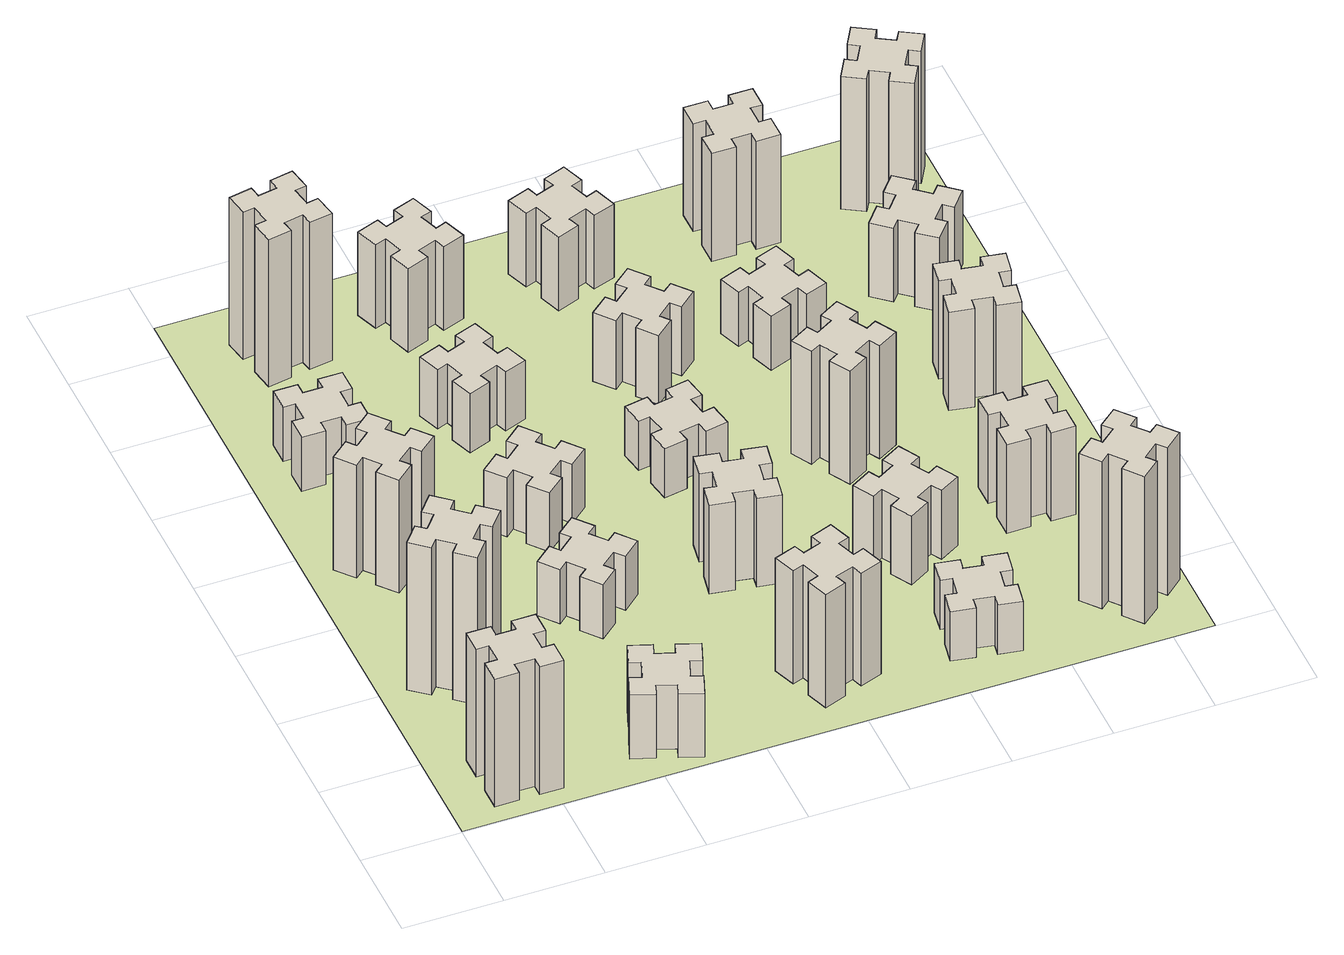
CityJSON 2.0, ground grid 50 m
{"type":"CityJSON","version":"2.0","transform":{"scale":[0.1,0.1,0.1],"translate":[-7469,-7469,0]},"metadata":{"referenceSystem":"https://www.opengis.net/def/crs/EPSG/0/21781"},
"CityObjects":{
"building1":{"type":"Building","attributes":{"class":"1000","function":"1000","usage":"1000","yearOfConstruction":2016,"roofType":"1000","measuredHeight":78,"storeysAboveGround":30,"storeysBelowGround":0},"geometry":[{"type":"Solid","lod":"1","boundaries":[[[[0,1,2,3,4,5,6,7,8,9,10,11,12,13,14,15,16,17,18,19]],[[17,16,20,21]],[[16,15,22,20]],[[15,14,23,22]],[[14,13,24,23]],[[13,12,25,24]],[[12,11,26,25]],[[11,10,27,26]],[[10,9,28,27]],[[9,8,29,28]],[[8,7,30,29]],[[7,6,31,30]],[[6,5,32,31]],[[5,4,33,32]],[[4,3,34,33]],[[3,2,35,34]],[[2,1,36,35]],[[1,0,37,36]],[[0,19,38,37]],[[19,18,39,38]],[[18,17,21,39]],[[24,25,26,27,28,29,30,31,32,33,34,35,36,37,38,39,21,20,22,23]]]]}]},
"building2":{"type":"Building","attributes":{"class":"1000","function":"1000","usage":"1000","yearOfConstruction":2016,"roofType":"1000","measuredHeight":90,"storeysAboveGround":30,"storeysBelowGround":0},"geometry":[{"type":"Solid","lod":"1","boundaries":[[[[40,41,42,43,44,45,46,47,48,49,50,51,52,53,54,55,56,57,58,59]],[[57,56,60,61]],[[56,55,62,60]],[[55,54,63,62]],[[54,53,64,63]],[[53,52,65,64]],[[52,51,66,65]],[[51,50,67,66]],[[50,49,68,67]],[[49,48,69,68]],[[48,47,70,69]],[[47,46,71,70]],[[46,45,72,71]],[[45,44,73,72]],[[44,43,74,73]],[[43,42,75,74]],[[42,41,76,75]],[[41,40,77,76]],[[40,59,78,77]],[[59,58,79,78]],[[58,57,61,79]],[[64,65,66,67,68,69,70,71,72,73,74,75,76,77,78,79,61,60,62,63]]]]}]},
"building3":{"type":"Building","attributes":{"class":"1000","function":"1000","usage":"1000","yearOfConstruction":2016,"roofType":"1000","measuredHeight":69,"storeysAboveGround":30,"storeysBelowGround":0},"geometry":[{"type":"Solid","lod":"1","boundaries":[[[[80,81,82,83,84,85,86,87,88,89,90,91,92,93,94,95,96,97,98,99]],[[97,96,100,101]],[[96,95,102,100]],[[95,94,103,102]],[[94,93,104,103]],[[93,92,105,104]],[[92,91,106,105]],[[91,90,107,106]],[[90,89,108,107]],[[89,88,109,108]],[[88,87,110,109]],[[87,86,111,110]],[[86,85,112,111]],[[85,84,113,112]],[[84,83,114,113]],[[83,82,115,114]],[[82,81,116,115]],[[81,80,117,116]],[[80,99,118,117]],[[99,98,119,118]],[[98,97,101,119]],[[104,105,106,107,108,109,110,111,112,113,114,115,116,117,118,119,101,100,102,103]]]]}]},
"building4":{"type":"Building","attributes":{"class":"1000","function":"1000","usage":"1000","yearOfConstruction":2016,"roofType":"1000","measuredHeight":33,"storeysAboveGround":30,"storeysBelowGround":0},"geometry":[{"type":"Solid","lod":"1","boundaries":[[[[120,121,122,123,124,125,126,127,128,129,130,131,132,133,134,135,136,137,138,139]],[[137,136,140,141]],[[136,135,142,140]],[[135,134,143,142]],[[134,133,144,143]],[[133,132,145,144]],[[132,131,146,145]],[[131,130,147,146]],[[130,129,148,147]],[[129,128,149,148]],[[128,127,150,149]],[[127,126,151,150]],[[126,125,152,151]],[[125,124,153,152]],[[124,123,154,153]],[[123,122,155,154]],[[122,121,156,155]],[[121,120,157,156]],[[120,139,158,157]],[[139,138,159,158]],[[138,137,141,159]],[[144,145,146,147,148,149,150,151,152,153,154,155,156,157,158,159,141,140,142,143]]]]}]},
"building5":{"type":"Building","attributes":{"class":"1000","function":"1000","usage":"1000","yearOfConstruction":2016,"roofType":"1000","measuredHeight":39,"storeysAboveGround":30,"storeysBelowGround":0},"geometry":[{"type":"Solid","lod":"1","boundaries":[[[[160,161,162,163,164,165,166,167,168,169,170,171,172,173,174,175,176,177,178,179]],[[177,176,180,181]],[[176,175,182,180]],[[175,174,183,182]],[[174,173,184,183]],[[173,172,185,184]],[[172,171,186,185]],[[171,170,187,186]],[[170,169,188,187]],[[169,168,189,188]],[[168,167,190,189]],[[167,166,191,190]],[[166,165,192,191]],[[165,164,193,192]],[[164,163,194,193]],[[163,162,195,194]],[[162,161,196,195]],[[161,160,197,196]],[[160,179,198,197]],[[179,178,199,198]],[[178,177,181,199]],[[184,185,186,187,188,189,190,191,192,193,194,195,196,197,198,199,181,180,182,183]]]]}]},
"building6":{"type":"Building","attributes":{"class":"1000","function":"1000","usage":"1000","yearOfConstruction":2016,"roofType":"1000","measuredHeight":90,"storeysAboveGround":30,"storeysBelowGround":0},"geometry":[{"type":"Solid","lod":"1","boundaries":[[[[200,201,202,203,204,205,206,207,208,209,210,211,212,213,214,215,216,217,218,219]],[[217,216,220,221]],[[216,215,222,220]],[[215,214,223,222]],[[214,213,224,223]],[[213,212,225,224]],[[212,211,226,225]],[[211,210,227,226]],[[210,209,228,227]],[[209,208,229,228]],[[208,207,230,229]],[[207,206,231,230]],[[206,205,232,231]],[[205,204,233,232]],[[204,203,234,233]],[[203,202,235,234]],[[202,201,236,235]],[[201,200,237,236]],[[200,219,238,237]],[[219,218,239,238]],[[218,217,221,239]],[[224,225,226,227,228,229,230,231,232,233,234,235,236,237,238,239,221,220,222,223]]]]}]},
"building7":{"type":"Building","attributes":{"class":"1000","function":"1000","usage":"1000","yearOfConstruction":2016,"roofType":"1000","measuredHeight":33,"storeysAboveGround":30,"storeysBelowGround":0},"geometry":[{"type":"Solid","lod":"1","boundaries":[[[[240,241,242,243,244,245,246,247,248,249,250,251,252,253,254,255,256,257,258,259]],[[257,256,260,261]],[[256,255,262,260]],[[255,254,263,262]],[[254,253,264,263]],[[253,252,265,264]],[[252,251,266,265]],[[251,250,267,266]],[[250,249,268,267]],[[249,248,269,268]],[[248,247,270,269]],[[247,246,271,270]],[[246,245,272,271]],[[245,244,273,272]],[[244,243,274,273]],[[243,242,275,274]],[[242,241,276,275]],[[241,240,277,276]],[[240,259,278,277]],[[259,258,279,278]],[[258,257,261,279]],[[264,265,266,267,268,269,270,271,272,273,274,275,276,277,278,279,261,260,262,263]]]]}]},
"building8":{"type":"Building","attributes":{"class":"1000","function":"1000","usage":"1000","yearOfConstruction":2016,"roofType":"1000","measuredHeight":36,"storeysAboveGround":30,"storeysBelowGround":0},"geometry":[{"type":"Solid","lod":"1","boundaries":[[[[280,281,282,283,284,285,286,287,288,289,290,291,292,293,294,295,296,297,298,299]],[[297,296,300,301]],[[296,295,302,300]],[[295,294,303,302]],[[294,293,304,303]],[[293,292,305,304]],[[292,291,306,305]],[[291,290,307,306]],[[290,289,308,307]],[[289,288,309,308]],[[288,287,310,309]],[[287,286,311,310]],[[286,285,312,311]],[[285,284,313,312]],[[284,283,314,313]],[[283,282,315,314]],[[282,281,316,315]],[[281,280,317,316]],[[280,299,318,317]],[[299,298,319,318]],[[298,297,301,319]],[[304,305,306,307,308,309,310,311,312,313,314,315,316,317,318,319,301,300,302,303]]]]}]},
"building9":{"type":"Building","attributes":{"class":"1000","function":"1000","usage":"1000","yearOfConstruction":2016,"roofType":"1000","measuredHeight":36,"storeysAboveGround":30,"storeysBelowGround":0},"geometry":[{"type":"Solid","lod":"1","boundaries":[[[[320,321,322,323,324,325,326,327,328,329,330,331,332,333,334,335,336,337,338,339]],[[337,336,340,341]],[[336,335,342,340]],[[335,334,343,342]],[[334,333,344,343]],[[333,332,345,344]],[[332,331,346,345]],[[331,330,347,346]],[[330,329,348,347]],[[329,328,349,348]],[[328,327,350,349]],[[327,326,351,350]],[[326,325,352,351]],[[325,324,353,352]],[[324,323,354,353]],[[323,322,355,354]],[[322,321,356,355]],[[321,320,357,356]],[[320,339,358,357]],[[339,338,359,358]],[[338,337,341,359]],[[344,345,346,347,348,349,350,351,352,353,354,355,356,357,358,359,341,340,342,343]]]]}]},
"building10":{"type":"Building","attributes":{"class":"1000","function":"1000","usage":"1000","yearOfConstruction":2016,"roofType":"1000","measuredHeight":69,"storeysAboveGround":30,"storeysBelowGround":0},"geometry":[{"type":"Solid","lod":"1","boundaries":[[[[360,361,362,363,364,365,366,367,368,369,370,371,372,373,374,375,376,377,378,379]],[[377,376,380,381]],[[376,375,382,380]],[[375,374,383,382]],[[374,373,384,383]],[[373,372,385,384]],[[372,371,386,385]],[[371,370,387,386]],[[370,369,388,387]],[[369,368,389,388]],[[368,367,390,389]],[[367,366,391,390]],[[366,365,392,391]],[[365,364,393,392]],[[364,363,394,393]],[[363,362,395,394]],[[362,361,396,395]],[[361,360,397,396]],[[360,379,398,397]],[[379,378,399,398]],[[378,377,381,399]],[[384,385,386,387,388,389,390,391,392,393,394,395,396,397,398,399,381,380,382,383]]]]}]},
"building11":{"type":"Building","attributes":{"class":"1000","function":"1000","usage":"1000","yearOfConstruction":2016,"roofType":"1000","measuredHeight":51,"storeysAboveGround":30,"storeysBelowGround":0},"geometry":[{"type":"Solid","lod":"1","boundaries":[[[[400,401,402,403,404,405,406,407,408,409,410,411,412,413,414,415,416,417,418,419]],[[417,416,420,421]],[[416,415,422,420]],[[415,414,423,422]],[[414,413,424,423]],[[413,412,425,424]],[[412,411,426,425]],[[411,410,427,426]],[[410,409,428,427]],[[409,408,429,428]],[[408,407,430,429]],[[407,406,431,430]],[[406,405,432,431]],[[405,404,433,432]],[[404,403,434,433]],[[403,402,435,434]],[[402,401,436,435]],[[401,400,437,436]],[[400,419,438,437]],[[419,418,439,438]],[[418,417,421,439]],[[424,425,426,427,428,429,430,431,432,433,434,435,436,437,438,439,421,420,422,423]]]]}]},
"building12":{"type":"Building","attributes":{"class":"1000","function":"1000","usage":"1000","yearOfConstruction":2016,"roofType":"1000","measuredHeight":54,"storeysAboveGround":30,"storeysBelowGround":0},"geometry":[{"type":"Solid","lod":"1","boundaries":[[[[440,441,442,443,444,445,446,447,448,449,450,451,452,453,454,455,456,457,458,459]],[[457,456,460,461]],[[456,455,462,460]],[[455,454,463,462]],[[454,453,464,463]],[[453,452,465,464]],[[452,451,466,465]],[[451,450,467,466]],[[450,449,468,467]],[[449,448,469,468]],[[448,447,470,469]],[[447,446,471,470]],[[446,445,472,471]],[[445,444,473,472]],[[444,443,474,473]],[[443,442,475,474]],[[442,441,476,475]],[[441,440,477,476]],[[440,459,478,477]],[[459,458,479,478]],[[458,457,461,479]],[[464,465,466,467,468,469,470,471,472,473,474,475,476,477,478,479,461,460,462,463]]]]}]},
"building13":{"type":"Building","attributes":{"class":"1000","function":"1000","usage":"1000","yearOfConstruction":2016,"roofType":"1000","measuredHeight":30,"storeysAboveGround":30,"storeysBelowGround":0},"geometry":[{"type":"Solid","lod":"1","boundaries":[[[[480,481,482,483,484,485,486,487,488,489,490,491,492,493,494,495,496,497,498,499]],[[497,496,500,501]],[[496,495,502,500]],[[495,494,503,502]],[[494,493,504,503]],[[493,492,505,504]],[[492,491,506,505]],[[491,490,507,506]],[[490,489,508,507]],[[489,488,509,508]],[[488,487,510,509]],[[487,486,511,510]],[[486,485,512,511]],[[485,484,513,512]],[[484,483,514,513]],[[483,482,515,514]],[[482,481,516,515]],[[481,480,517,516]],[[480,499,518,517]],[[499,498,519,518]],[[498,497,501,519]],[[504,505,506,507,508,509,510,511,512,513,514,515,516,517,518,519,501,500,502,503]]]]}]},
"building14":{"type":"Building","attributes":{"class":"1000","function":"1000","usage":"1000","yearOfConstruction":2016,"roofType":"1000","measuredHeight":42,"storeysAboveGround":30,"storeysBelowGround":0},"geometry":[{"type":"Solid","lod":"1","boundaries":[[[[520,521,522,523,524,525,526,527,528,529,530,531,532,533,534,535,536,537,538,539]],[[537,536,540,541]],[[536,535,542,540]],[[535,534,543,542]],[[534,533,544,543]],[[533,532,545,544]],[[532,531,546,545]],[[531,530,547,546]],[[530,529,548,547]],[[529,528,549,548]],[[528,527,550,549]],[[527,526,551,550]],[[526,525,552,551]],[[525,524,553,552]],[[524,523,554,553]],[[523,522,555,554]],[[522,521,556,555]],[[521,520,557,556]],[[520,539,558,557]],[[539,538,559,558]],[[538,537,541,559]],[[544,545,546,547,548,549,550,551,552,553,554,555,556,557,558,559,541,540,542,543]]]]}]},
"building15":{"type":"Building","attributes":{"class":"1000","function":"1000","usage":"1000","yearOfConstruction":2016,"roofType":"1000","measuredHeight":30,"storeysAboveGround":30,"storeysBelowGround":0},"geometry":[{"type":"Solid","lod":"1","boundaries":[[[[560,561,562,563,564,565,566,567,568,569,570,571,572,573,574,575,576,577,578,579]],[[577,576,580,581]],[[576,575,582,580]],[[575,574,583,582]],[[574,573,584,583]],[[573,572,585,584]],[[572,571,586,585]],[[571,570,587,586]],[[570,569,588,587]],[[569,568,589,588]],[[568,567,590,589]],[[567,566,591,590]],[[566,565,592,591]],[[565,564,593,592]],[[564,563,594,593]],[[563,562,595,594]],[[562,561,596,595]],[[561,560,597,596]],[[560,579,598,597]],[[579,578,599,598]],[[578,577,581,599]],[[584,585,586,587,588,589,590,591,592,593,594,595,596,597,598,599,581,580,582,583]]]]}]},
"building16":{"type":"Building","attributes":{"class":"1000","function":"1000","usage":"1000","yearOfConstruction":2016,"roofType":"1000","measuredHeight":45,"storeysAboveGround":30,"storeysBelowGround":0},"geometry":[{"type":"Solid","lod":"1","boundaries":[[[[600,601,602,603,604,605,606,607,608,609,610,611,612,613,614,615,616,617,618,619]],[[617,616,620,621]],[[616,615,622,620]],[[615,614,623,622]],[[614,613,624,623]],[[613,612,625,624]],[[612,611,626,625]],[[611,610,627,626]],[[610,609,628,627]],[[609,608,629,628]],[[608,607,630,629]],[[607,606,631,630]],[[606,605,632,631]],[[605,604,633,632]],[[604,603,634,633]],[[603,602,635,634]],[[602,601,636,635]],[[601,600,637,636]],[[600,619,638,637]],[[619,618,639,638]],[[618,617,621,639]],[[624,625,626,627,628,629,630,631,632,633,634,635,636,637,638,639,621,620,622,623]]]]}]},
"building17":{"type":"Building","attributes":{"class":"1000","function":"1000","usage":"1000","yearOfConstruction":2016,"roofType":"1000","measuredHeight":42,"storeysAboveGround":30,"storeysBelowGround":0},"geometry":[{"type":"Solid","lod":"1","boundaries":[[[[640,641,642,643,644,645,646,647,648,649,650,651,652,653,654,655,656,657,658,659]],[[657,656,660,661]],[[656,655,662,660]],[[655,654,663,662]],[[654,653,664,663]],[[653,652,665,664]],[[652,651,666,665]],[[651,650,667,666]],[[650,649,668,667]],[[649,648,669,668]],[[648,647,670,669]],[[647,646,671,670]],[[646,645,672,671]],[[645,644,673,672]],[[644,643,674,673]],[[643,642,675,674]],[[642,641,676,675]],[[641,640,677,676]],[[640,659,678,677]],[[659,658,679,678]],[[658,657,661,679]],[[664,665,666,667,668,669,670,671,672,673,674,675,676,677,678,679,661,660,662,663]]]]}]},
"building18":{"type":"Building","attributes":{"class":"1000","function":"1000","usage":"1000","yearOfConstruction":2016,"roofType":"1000","measuredHeight":69,"storeysAboveGround":30,"storeysBelowGround":0},"geometry":[{"type":"Solid","lod":"1","boundaries":[[[[680,681,682,683,684,685,686,687,688,689,690,691,692,693,694,695,696,697,698,699]],[[697,696,700,701]],[[696,695,702,700]],[[695,694,703,702]],[[694,693,704,703]],[[693,692,705,704]],[[692,691,706,705]],[[691,690,707,706]],[[690,689,708,707]],[[689,688,709,708]],[[688,687,710,709]],[[687,686,711,710]],[[686,685,712,711]],[[685,684,713,712]],[[684,683,714,713]],[[683,682,715,714]],[[682,681,716,715]],[[681,680,717,716]],[[680,699,718,717]],[[699,698,719,718]],[[698,697,701,719]],[[704,705,706,707,708,709,710,711,712,713,714,715,716,717,718,719,701,700,702,703]]]]}]},
"building19":{"type":"Building","attributes":{"class":"1000","function":"1000","usage":"1000","yearOfConstruction":2016,"roofType":"1000","measuredHeight":33,"storeysAboveGround":30,"storeysBelowGround":0},"geometry":[{"type":"Solid","lod":"1","boundaries":[[[[720,721,722,723,724,725,726,727,728,729,730,731,732,733,734,735,736,737,738,739]],[[737,736,740,741]],[[736,735,742,740]],[[735,734,743,742]],[[734,733,744,743]],[[733,732,745,744]],[[732,731,746,745]],[[731,730,747,746]],[[730,729,748,747]],[[729,728,749,748]],[[728,727,750,749]],[[727,726,751,750]],[[726,725,752,751]],[[725,724,753,752]],[[724,723,754,753]],[[723,722,755,754]],[[722,721,756,755]],[[721,720,757,756]],[[720,739,758,757]],[[739,738,759,758]],[[738,737,741,759]],[[744,745,746,747,748,749,750,751,752,753,754,755,756,757,758,759,741,740,742,743]]]]}]},
"building20":{"type":"Building","attributes":{"class":"1000","function":"1000","usage":"1000","yearOfConstruction":2016,"roofType":"1000","measuredHeight":90,"storeysAboveGround":30,"storeysBelowGround":0},"geometry":[{"type":"Solid","lod":"1","boundaries":[[[[760,761,762,763,764,765,766,767,768,769,770,771,772,773,774,775,776,777,778,779]],[[777,776,780,781]],[[776,775,782,780]],[[775,774,783,782]],[[774,773,784,783]],[[773,772,785,784]],[[772,771,786,785]],[[771,770,787,786]],[[770,769,788,787]],[[769,768,789,788]],[[768,767,790,789]],[[767,766,791,790]],[[766,765,792,791]],[[765,764,793,792]],[[764,763,794,793]],[[763,762,795,794]],[[762,761,796,795]],[[761,760,797,796]],[[760,779,798,797]],[[779,778,799,798]],[[778,777,781,799]],[[784,785,786,787,788,789,790,791,792,793,794,795,796,797,798,799,781,780,782,783]]]]}]},
"building21":{"type":"Building","attributes":{"class":"1000","function":"1000","usage":"1000","yearOfConstruction":2016,"roofType":"1000","measuredHeight":54,"storeysAboveGround":30,"storeysBelowGround":0},"geometry":[{"type":"Solid","lod":"1","boundaries":[[[[800,801,802,803,804,805,806,807,808,809,810,811,812,813,814,815,816,817,818,819]],[[817,816,820,821]],[[816,815,822,820]],[[815,814,823,822]],[[814,813,824,823]],[[813,812,825,824]],[[812,811,826,825]],[[811,810,827,826]],[[810,809,828,827]],[[809,808,829,828]],[[808,807,830,829]],[[807,806,831,830]],[[806,805,832,831]],[[805,804,833,832]],[[804,803,834,833]],[[803,802,835,834]],[[802,801,836,835]],[[801,800,837,836]],[[800,819,838,837]],[[819,818,839,838]],[[818,817,821,839]],[[824,825,826,827,828,829,830,831,832,833,834,835,836,837,838,839,821,820,822,823]]]]}]},
"building22":{"type":"Building","attributes":{"class":"1000","function":"1000","usage":"1000","yearOfConstruction":2016,"roofType":"1000","measuredHeight":66,"storeysAboveGround":30,"storeysBelowGround":0},"geometry":[{"type":"Solid","lod":"1","boundaries":[[[[840,841,842,843,844,845,846,847,848,849,850,851,852,853,854,855,856,857,858,859]],[[857,856,860,861]],[[856,855,862,860]],[[855,854,863,862]],[[854,853,864,863]],[[853,852,865,864]],[[852,851,866,865]],[[851,850,867,866]],[[850,849,868,867]],[[849,848,869,868]],[[848,847,870,869]],[[847,846,871,870]],[[846,845,872,871]],[[845,844,873,872]],[[844,843,874,873]],[[843,842,875,874]],[[842,841,876,875]],[[841,840,877,876]],[[840,859,878,877]],[[859,858,879,878]],[[858,857,861,879]],[[864,865,866,867,868,869,870,871,872,873,874,875,876,877,878,879,861,860,862,863]]]]}]},
"building23":{"type":"Building","attributes":{"class":"1000","function":"1000","usage":"1000","yearOfConstruction":2016,"roofType":"1000","measuredHeight":60,"storeysAboveGround":30,"storeysBelowGround":0},"geometry":[{"type":"Solid","lod":"1","boundaries":[[[[880,881,882,883,884,885,886,887,888,889,890,891,892,893,894,895,896,897,898,899]],[[897,896,900,901]],[[896,895,902,900]],[[895,894,903,902]],[[894,893,904,903]],[[893,892,905,904]],[[892,891,906,905]],[[891,890,907,906]],[[890,889,908,907]],[[889,888,909,908]],[[888,887,910,909]],[[887,886,911,910]],[[886,885,912,911]],[[885,884,913,912]],[[884,883,914,913]],[[883,882,915,914]],[[882,881,916,915]],[[881,880,917,916]],[[880,899,918,917]],[[899,898,919,918]],[[898,897,901,919]],[[904,905,906,907,908,909,910,911,912,913,914,915,916,917,918,919,901,900,902,903]]]]}]},
"building24":{"type":"Building","attributes":{"class":"1000","function":"1000","usage":"1000","yearOfConstruction":2016,"roofType":"1000","measuredHeight":45,"storeysAboveGround":30,"storeysBelowGround":0},"geometry":[{"type":"Solid","lod":"1","boundaries":[[[[920,921,922,923,924,925,926,927,928,929,930,931,932,933,934,935,936,937,938,939]],[[937,936,940,941]],[[936,935,942,940]],[[935,934,943,942]],[[934,933,944,943]],[[933,932,945,944]],[[932,931,946,945]],[[931,930,947,946]],[[930,929,948,947]],[[929,928,949,948]],[[928,927,950,949]],[[927,926,951,950]],[[926,925,952,951]],[[925,924,953,952]],[[924,923,954,953]],[[923,922,955,954]],[[922,921,956,955]],[[921,920,957,956]],[[920,939,958,957]],[[939,938,959,958]],[[938,937,941,959]],[[944,945,946,947,948,949,950,951,952,953,954,955,956,957,958,959,941,940,942,943]]]]}]},
"building25":{"type":"Building","attributes":{"class":"1000","function":"1000","usage":"1000","yearOfConstruction":2016,"roofType":"1000","measuredHeight":81,"storeysAboveGround":30,"storeysBelowGround":0},"geometry":[{"type":"Solid","lod":"1","boundaries":[[[[960,961,962,963,964,965,966,967,968,969,970,971,972,973,974,975,976,977,978,979]],[[977,976,980,981]],[[976,975,982,980]],[[975,974,983,982]],[[974,973,984,983]],[[973,972,985,984]],[[972,971,986,985]],[[971,970,987,986]],[[970,969,988,987]],[[969,968,989,988]],[[968,967,990,989]],[[967,966,991,990]],[[966,965,992,991]],[[965,964,993,992]],[[964,963,994,993]],[[963,962,995,994]],[[962,961,996,995]],[[961,960,997,996]],[[960,979,998,997]],[[979,978,999,998]],[[978,977,981,999]],[[984,985,986,987,988,989,990,991,992,993,994,995,996,997,998,999,981,980,982,983]]]]}]},
"landuse1":{"type":"LandUse","attributes":{"name":"plot1","function":"1010"},"geometry":[{"type":"MultiSurface","lod":"1","boundaries":[[[1000,1001,1002,1003]]]}]}
},
"vertices":[
[265,325,0],[265,225,0],[205,225,0],[205,105,0],[325,105,0],[325,165,0],[425,165,0],[425,105,0],[545,105,0],[545,225,0],[485,225,0],[485,325,0],[545,325,0],[545,445,0],[425,445,0],[425,385,0],[325,385,0],[325,445,0],[205,445,0],[205,325,0],[325,385,780],[325,445,780],[425,385,780],[425,445,780],[545,445,780],[545,325,780],[485,325,780],[485,225,780],[545,225,780],[545,105,780],[425,105,780],[425,165,780],[325,165,780],[325,105,780],[205,105,780],[205,225,780],[265,225,780],[265,325,780],[205,325,780],[205,445,780],
[484,1067,0],[408,1132,0],[446,1178,0],[354,1255,0],[277,1163,0],[323,1124,0],[259,1048,0],[213,1086,0],[136,994,0],[228,917,0],[266,963,0],[343,899,0],[304,853,0],[396,776,0],[473,868,0],[427,906,0],[492,983,0],[538,944,0],[615,1036,0],[523,1113,0],[492,983,900],[538,944,900],[427,906,900],[473,868,900],[396,776,900],[304,853,900],[343,899,900],[266,963,900],[228,917,900],[136,994,900],[213,1086,900],[259,1048,900],[323,1124,900],[277,1163,900],[354,1255,900],[446,1178,900],[408,1132,900],[484,1067,900],[523,1113,900],[615,1036,900],
[492,1888,0],[427,1964,0],[473,2003,0],[396,2095,0],[304,2018,0],[343,1972,0],[266,1907,0],[228,1953,0],[136,1876,0],[213,1784,0],[259,1823,0],[323,1746,0],[277,1708,0],[354,1616,0],[446,1693,0],[408,1739,0],[484,1803,0],[523,1757,0],[615,1834,0],[538,1926,0],[484,1803,690],[523,1757,690],[408,1739,690],[446,1693,690],[354,1616,690],[277,1708,690],[323,1746,690],[259,1823,690],[213,1784,690],[136,1876,690],[228,1953,690],[266,1907,690],[343,1972,690],[304,2018,690],[396,2095,690],[473,2003,690],[427,1964,690],[492,1888,690],[538,1926,690],[615,1834,690],
[485,2545,0],[485,2645,0],[545,2645,0],[545,2765,0],[425,2765,0],[425,2705,0],[325,2705,0],[325,2765,0],[205,2765,0],[205,2645,0],[265,2645,0],[265,2545,0],[205,2545,0],[205,2425,0],[325,2425,0],[325,2485,0],[425,2485,0],[425,2425,0],[545,2425,0],[545,2545,0],[425,2485,330],[425,2425,330],[325,2485,330],[325,2425,330],[205,2425,330],[205,2545,330],[265,2545,330],[265,2645,330],[205,2645,330],[205,2765,330],[325,2765,330],[325,2705,330],[425,2705,330],[425,2765,330],[545,2765,330],[545,2645,330],[485,2645,330],[485,2545,330],[545,2545,330],[545,2425,330],
[1029,360,0],[995,266,0],[939,287,0],[897,174,0],[1010,133,0],[1031,189,0],[1125,155,0],[1104,99,0],[1217,57,0],[1258,170,0],[1202,191,0],[1236,285,0],[1292,264,0],[1333,377,0],[1220,418,0],[1200,362,0],[1106,396,0],[1127,452,0],[1014,493,0],[973,380,0],[1106,396,390],[1127,452,390],[1200,362,390],[1220,418,390],[1333,377,390],[1292,264,390],[1236,285,390],[1202,191,390],[1258,170,390],[1217,57,390],[1104,99,390],[1125,155,390],[1031,189,390],[1010,133,390],[897,174,390],[939,287,390],[995,266,390],[1029,360,390],[973,380,390],[1014,493,390],
[592,3305,0],[575,3404,0],[634,3414,0],[613,3532,0],[495,3511,0],[505,3452,0],[407,3435,0],[397,3494,0],[278,3473,0],[299,3355,0],[358,3365,0],[376,3267,0],[317,3257,0],[337,3138,0],[456,3159,0],[445,3218,0],[544,3236,0],[554,3177,0],[672,3197,0],[651,3316,0],[544,3236,900],[554,3177,900],[445,3218,900],[456,3159,900],[337,3138,900],[317,3257,900],[376,3267,900],[358,3365,900],[299,3355,900],[278,3473,900],[397,3494,900],[407,3435,900],[505,3452,900],[495,3511,900],[613,3532,900],[634,3414,900],[575,3404,900],[592,3305,900],[651,3316,900],[672,3197,900],
[1083,1332,0],[1006,1267,0],[968,1313,0],[876,1236,0],[953,1144,0],[999,1183,0],[1063,1106,0],[1017,1068,0],[1094,976,0],[1186,1053,0],[1148,1099,0],[1224,1163,0],[1263,1117,0],[1355,1194,0],[1278,1286,0],[1232,1248,0],[1167,1324,0],[1213,1363,0],[1136,1455,0],[1044,1378,0],[1167,1324,330],[1213,1363,330],[1232,1248,330],[1278,1286,330],[1355,1194,330],[1263,1117,330],[1224,1163,330],[1148,1099,330],[1186,1053,330],[1094,976,330],[1017,1068,330],[1063,1106,330],[999,1183,330],[953,1144,330],[876,1236,330],[968,1313,330],[1006,1267,330],[1083,1332,330],[1044,1378,330],[1136,1455,330],
[1083,1972,0],[1006,1907,0],[968,1953,0],[876,1876,0],[953,1784,0],[999,1823,0],[1063,1746,0],[1017,1708,0],[1094,1616,0],[1186,1693,0],[1148,1739,0],[1224,1803,0],[1263,1757,0],[1355,1834,0],[1278,1926,0],[1232,1888,0],[1167,1964,0],[1213,2003,0],[1136,2095,0],[1044,2018,0],[1167,1964,360],[1213,2003,360],[1232,1888,360],[1278,1926,360],[1355,1834,360],[1263,1757,360],[1224,1803,360],[1148,1739,360],[1186,1693,360],[1094,1616,360],[1017,1708,360],[1063,1746,360],[999,1823,360],[953,1784,360],[876,1876,360],[968,1953,360],[1006,1907,360],[1083,1972,360],[1044,2018,360],[1136,2095,360],
[1106,2475,0],[1200,2509,0],[1220,2453,0],[1333,2494,0],[1292,2607,0],[1236,2586,0],[1202,2680,0],[1258,2700,0],[1217,2813,0],[1104,2772,0],[1125,2716,0],[1031,2682,0],[1010,2738,0],[897,2697,0],[939,2584,0],[995,2605,0],[1029,2511,0],[973,2490,0],[1014,2377,0],[1127,2419,0],[1029,2511,360],[973,2490,360],[995,2605,360],[939,2584,360],[897,2697,360],[1010,2738,360],[1031,2682,360],[1125,2716,360],[1104,2772,360],[1217,2813,360],[1258,2700,360],[1202,2680,360],[1236,2586,360],[1292,2607,360],[1333,2494,360],[1220,2453,360],[1200,2509,360],[1106,2475,360],[1127,2419,360],[1014,2377,360],
[1965,496,0],[1871,462,0],[1850,518,0],[1737,477,0],[1779,364,0],[1835,385,0],[1869,291,0],[1813,270,0],[1854,157,0],[1967,199,0],[1946,255,0],[2040,289,0],[2060,233,0],[2173,274,0],[2132,387,0],[2076,366,0],[2042,460,0],[2098,480,0],[2057,593,0],[1944,552,0],[2042,460,690],[2098,480,690],[2076,366,690],[2132,387,690],[2173,274,690],[2060,233,690],[2040,289,690],[1946,255,690],[1967,199,690],[1854,157,690],[1813,270,690],[1869,291,690],[1835,385,690],[1779,364,690],[1737,477,690],[1850,518,690],[1871,462,690],[1965,496,690],[1944,552,690],[2057,593,690],
[1125,3456,0],[1031,3422,0],[1010,3478,0],[897,3437,0],[939,3324,0],[995,3345,0],[1029,3251,0],[973,3230,0],[1014,3117,0],[1127,3159,0],[1106,3215,0],[1200,3249,0],[1220,3193,0],[1333,3234,0],[1292,3347,0],[1236,3326,0],[1202,3420,0],[1258,3440,0],[1217,3553,0],[1104,3512,0],[1202,3420,510],[1258,3440,510],[1236,3326,510],[1292,3347,510],[1333,3234,510],[1220,3193,510],[1200,3249,510],[1106,3215,510],[1127,3159,510],[1014,3117,510],[973,3230,510],[1029,3251,510],[995,3345,510],[939,3324,510],[897,3437,510],[1010,3478,510],[1031,3422,510],[1125,3456,510],[1104,3512,510],[1217,3553,510],
[1955,1147,0],[1972,1245,0],[2031,1235,0],[2052,1353,0],[1934,1374,0],[1924,1315,0],[1825,1332,0],[1836,1391,0],[1717,1412,0],[1697,1294,0],[1756,1284,0],[1738,1185,0],[1679,1196,0],[1658,1077,0],[1777,1057,0],[1787,1116,0],[1885,1098,0],[1875,1039,0],[1993,1018,0],[2014,1137,0],[1885,1098,540],[1875,1039,540],[1787,1116,540],[1777,1057,540],[1658,1077,540],[1679,1196,540],[1738,1185,540],[1756,1284,540],[1697,1294,540],[1717,1412,540],[1836,1391,540],[1825,1332,540],[1924,1315,540],[1934,1374,540],[2052,1353,540],[2031,1235,540],[1972,1245,540],[1955,1147,540],[2014,1137,540],[1993,1018,540],
[1972,1925,0],[1955,2024,0],[2014,2034,0],[1993,2152,0],[1875,2131,0],[1885,2072,0],[1787,2055,0],[1777,2114,0],[1658,2093,0],[1679,1975,0],[1738,1985,0],[1756,1887,0],[1697,1877,0],[1717,1758,0],[1836,1779,0],[1825,1838,0],[1924,1856,0],[1934,1797,0],[2052,1817,0],[2031,1936,0],[1924,1856,300],[1934,1797,300],[1825,1838,300],[1836,1779,300],[1717,1758,300],[1697,1877,300],[1756,1887,300],[1738,1985,300],[1679,1975,300],[1658,2093,300],[1777,2114,300],[1787,2055,300],[1885,2072,300],[1875,2131,300],[1993,2152,300],[2014,2034,300],[1955,2024,300],[1972,1925,300],[2031,1936,300],[2052,1817,300],
[1988,2479,0],[2064,2543,0],[2103,2497,0],[2195,2574,0],[2118,2666,0],[2072,2628,0],[2007,2704,0],[2053,2743,0],[1976,2835,0],[1884,2758,0],[1923,2712,0],[1846,2647,0],[1808,2693,0],[1716,2616,0],[1793,2524,0],[1839,2563,0],[1903,2486,0],[1857,2448,0],[1934,2356,0],[2026,2433,0],[1903,2486,420],[1857,2448,420],[1839,2563,420],[1793,2524,420],[1716,2616,420],[1808,2693,420],[1846,2647,420],[1923,2712,420],[1884,2758,420],[1976,2835,420],[2053,2743,420],[2007,2704,420],[2072,2628,420],[2118,2666,420],[2195,2574,420],[2103,2497,420],[2064,2543,420],[1988,2479,420],[2026,2433,420],[1934,2356,420],
[2596,444,0],[2578,345,0],[2519,356,0],[2498,237,0],[2617,217,0],[2627,276,0],[2725,258,0],[2715,199,0],[2833,178,0],[2854,297,0],[2795,307,0],[2812,405,0],[2871,395,0],[2892,513,0],[2774,534,0],[2764,475,0],[2665,492,0],[2676,551,0],[2557,572,0],[2537,454,0],[2665,492,300],[2676,551,300],[2764,475,300],[2774,534,300],[2892,513,300],[2871,395,300],[2812,405,300],[2795,307,300],[2854,297,300],[2833,178,300],[2715,199,300],[2725,258,300],[2627,276,300],[2617,217,300],[2498,237,300],[2519,356,300],[2578,345,300],[2596,444,300],[2537,454,300],[2557,572,300],
[1865,3456,0],[1771,3422,0],[1750,3478,0],[1637,3437,0],[1679,3324,0],[1735,3345,0],[1769,3251,0],[1713,3230,0],[1754,3117,0],[1867,3159,0],[1846,3215,0],[1940,3249,0],[1960,3193,0],[2073,3234,0],[2032,3347,0],[1976,3326,0],[1942,3420,0],[1998,3440,0],[1957,3553,0],[1844,3512,0],[1942,3420,450],[1998,3440,450],[1976,3326,450],[2032,3347,450],[2073,3234,450],[1960,3193,450],[1940,3249,450],[1846,3215,450],[1867,3159,450],[1754,3117,450],[1713,3230,450],[1769,3251,450],[1735,3345,450],[1679,3324,450],[1637,3437,450],[1750,3478,450],[1771,3422,450],[1865,3456,450],[1844,3512,450],[1957,3553,450],
[2584,1136,0],[2497,1086,0],[2467,1138,0],[2363,1078,0],[2423,974,0],[2475,1004,0],[2525,917,0],[2473,887,0],[2533,783,0],[2637,843,0],[2607,895,0],[2694,945,0],[2724,893,0],[2828,953,0],[2768,1057,0],[2716,1027,0],[2666,1114,0],[2718,1144,0],[2658,1248,0],[2554,1188,0],[2666,1114,420],[2718,1144,420],[2716,1027,420],[2768,1057,420],[2828,953,420],[2724,893,420],[2694,945,420],[2607,895,420],[2637,843,420],[2533,783,420],[2473,887,420],[2525,917,420],[2475,1004,420],[2423,974,420],[2363,1078,420],[2467,1138,420],[2497,1086,420],[2584,1136,420],[2554,1188,420],[2658,1248,420],
[2475,1744,0],[2525,1657,0],[2473,1627,0],[2533,1523,0],[2637,1583,0],[2607,1635,0],[2694,1685,0],[2724,1633,0],[2828,1693,0],[2768,1797,0],[2716,1767,0],[2666,1854,0],[2718,1884,0],[2658,1988,0],[2554,1928,0],[2584,1876,0],[2497,1826,0],[2467,1878,0],[2363,1818,0],[2423,1714,0],[2497,1826,690],[2467,1878,690],[2584,1876,690],[2554,1928,690],[2658,1988,690],[2718,1884,690],[2666,1854,690],[2716,1767,690],[2768,1797,690],[2828,1693,690],[2724,1633,690],[2694,1685,690],[2607,1635,690],[2637,1583,690],[2533,1523,690],[2473,1627,690],[2525,1657,690],[2475,1744,690],[2423,1714,690],[2363,1818,690],
[2586,2475,0],[2680,2509,0],[2700,2453,0],[2813,2494,0],[2772,2607,0],[2716,2586,0],[2682,2680,0],[2738,2700,0],[2697,2813,0],[2584,2772,0],[2605,2716,0],[2511,2682,0],[2490,2738,0],[2377,2697,0],[2419,2584,0],[2475,2605,0],[2509,2511,0],[2453,2490,0],[2494,2377,0],[2607,2419,0],[2509,2511,330],[2453,2490,330],[2475,2605,330],[2419,2584,330],[2377,2697,330],[2490,2738,330],[2511,2682,330],[2605,2716,330],[2584,2772,330],[2697,2813,330],[2738,2700,330],[2682,2680,330],[2716,2586,330],[2772,2607,330],[2813,2494,330],[2700,2453,330],[2680,2509,330],[2586,2475,330],[2607,2419,330],[2494,2377,330],
[3468,259,0],[3544,323,0],[3583,277,0],[3675,354,0],[3598,446,0],[3552,408,0],[3487,484,0],[3533,523,0],[3456,615,0],[3364,538,0],[3403,492,0],[3326,427,0],[3288,473,0],[3196,396,0],[3273,304,0],[3319,343,0],[3383,266,0],[3337,228,0],[3414,136,0],[3506,213,0],[3383,266,900],[3337,228,900],[3319,343,900],[3273,304,900],[3196,396,900],[3288,473,900],[3326,427,900],[3403,492,900],[3364,538,900],[3456,615,900],[3533,523,900],[3487,484,900],[3552,408,900],[3598,446,900],[3675,354,900],[3583,277,900],[3544,323,900],[3468,259,900],[3506,213,900],[3414,136,900],
[3185,1005,0],[3285,1005,0],[3285,945,0],[3405,945,0],[3405,1065,0],[3345,1065,0],[3345,1165,0],[3405,1165,0],[3405,1285,0],[3285,1285,0],[3285,1225,0],[3185,1225,0],[3185,1285,0],[3065,1285,0],[3065,1165,0],[3125,1165,0],[3125,1065,0],[3065,1065,0],[3065,945,0],[3185,945,0],[3125,1065,540],[3065,1065,540],[3125,1165,540],[3065,1165,540],[3065,1285,540],[3185,1285,540],[3185,1225,540],[3285,1225,540],[3285,1285,540],[3405,1285,540],[3405,1165,540],[3345,1165,540],[3345,1065,540],[3405,1065,540],[3405,945,540],[3285,945,540],[3285,1005,540],[3185,1005,540],[3185,945,540],[3065,945,540],
[2805,3285,0],[2805,3385,0],[2865,3385,0],[2865,3505,0],[2745,3505,0],[2745,3445,0],[2645,3445,0],[2645,3505,0],[2525,3505,0],[2525,3385,0],[2585,3385,0],[2585,3285,0],[2525,3285,0],[2525,3165,0],[2645,3165,0],[2645,3225,0],[2745,3225,0],[2745,3165,0],[2865,3165,0],[2865,3285,0],[2745,3225,660],[2745,3165,660],[2645,3225,660],[2645,3165,660],[2525,3165,660],[2525,3285,660],[2585,3285,660],[2585,3385,660],[2525,3385,660],[2525,3505,660],[2645,3505,660],[2645,3445,660],[2745,3445,660],[2745,3505,660],[2865,3505,660],[2865,3385,660],[2805,3385,660],[2805,3285,660],[2865,3285,660],[2865,3165,660],
[3267,1856,0],[3365,1838,0],[3355,1779,0],[3473,1758,0],[3494,1877,0],[3435,1887,0],[3452,1985,0],[3511,1975,0],[3532,2093,0],[3414,2114,0],[3404,2055,0],[3305,2072,0],[3316,2131,0],[3197,2152,0],[3177,2034,0],[3236,2024,0],[3218,1925,0],[3159,1936,0],[3138,1817,0],[3257,1797,0],[3218,1925,600],[3159,1936,600],[3236,2024,600],[3177,2034,600],[3197,2152,600],[3316,2131,600],[3305,2072,600],[3404,2055,600],[3414,2114,600],[3532,2093,600],[3511,1975,600],[3452,1985,600],[3435,1887,600],[3494,1877,600],[3473,1758,600],[3355,1779,600],[3365,1838,600],[3267,1856,600],[3257,1797,600],[3138,1817,600],
[3444,2747,0],[3368,2812,0],[3406,2858,0],[3314,2935,0],[3237,2843,0],[3283,2804,0],[3219,2728,0],[3173,2766,0],[3096,2674,0],[3188,2597,0],[3226,2643,0],[3303,2579,0],[3264,2533,0],[3356,2456,0],[3433,2548,0],[3387,2586,0],[3452,2663,0],[3498,2624,0],[3575,2716,0],[3483,2793,0],[3452,2663,450],[3498,2624,450],[3387,2586,450],[3433,2548,450],[3356,2456,450],[3264,2533,450],[3303,2579,450],[3226,2643,450],[3188,2597,450],[3096,2674,450],[3173,2766,450],[3219,2728,450],[3283,2804,450],[3237,2843,450],[3314,2935,450],[3406,2858,450],[3368,2812,450],[3444,2747,450],[3483,2793,450],[3575,2716,450],
[3337,3265,0],[3424,3215,0],[3394,3163,0],[3498,3103,0],[3558,3207,0],[3506,3237,0],[3556,3324,0],[3608,3294,0],[3668,3398,0],[3564,3458,0],[3534,3406,0],[3447,3456,0],[3477,3508,0],[3373,3568,0],[3313,3464,0],[3365,3434,0],[3315,3347,0],[3263,3377,0],[3203,3273,0],[3307,3213,0],[3315,3347,810],[3263,3377,810],[3365,3434,810],[3313,3464,810],[3373,3568,810],[3477,3508,810],[3447,3456,810],[3534,3406,810],[3564,3458,810],[3668,3398,810],[3608,3294,810],[3556,3324,810],[3506,3237,810],[3558,3207,810],[3498,3103,810],[3394,3163,810],[3424,3215,810],[3337,3265,810],[3307,3213,810],[3203,3273,810],
[5,3705,0],[3705,3705,0],[3705,5,0],[5,5,0]
]}
